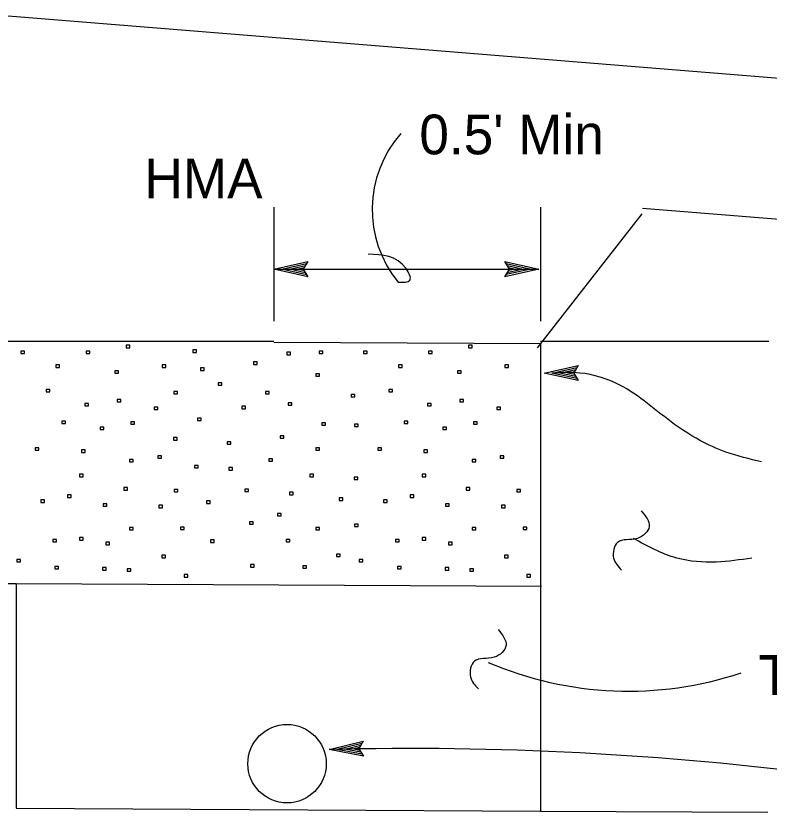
# Model space of a CAD drawing. Extents: x -894 to 866, y -476 to 714.
# Drawn here: x -182.3 to -49.7, y -322.6 to -182.5 of the extents above; entities that cross this region are included whole.
import ezdxf

# ---------------------------------------------------------------- set-up
doc = ezdxf.new("R2010")
doc.units = 0
for name, color, linetype in [('56 Stage 3 Anno', 7, 'Continuous'), ('57 Undefined', 7, 'Continuous'), ('59 Sndwall Anno', 7, 'Continuous'), ('60 Nongeo Data', 7, 'Continuous')]:
    doc.layers.add(name, color=color, linetype=linetype)

msp = doc.modelspace()

# ---------------------------------------------------------------- linework, layer by layer
at = {"layer": '56 Stage 3 Anno'}
for p, q in [((-136.9224, -216.1258), (-136.9224, -236.1781)), ((-89.9733, -216.1258), (-89.9733, -236.1781)), ((-136.9224, -227.0435), (-130.9224, -225.7136)), ((-136.9224, -227.0435), (-90.2461, -227.0435)), ((-130.9224, -228.3837), (-136.9224, -227.0435)), ((-136.9224, -227.0435), (-136.9224, -227.0435)), ((-131.1389, -228.0277), (-135.5425, -227.0443)), ((-135.5314, -227.04), (-131.157, -226.0726)), ((-134.1598, -227.0455), (-131.3346, -226.4195)), ((-131.3728, -227.6679), (-134.1598, -227.0455)), ((-132.7783, -227.0466), (-131.5692, -226.7789)), ((-131.5488, -227.3215), (-132.7783, -227.0466)), ((-130.9224, -225.7136), (-131.7224, -227.0435)), ((-131.7224, -227.0435), (-130.9224, -228.3837)), ((-130.9224, -225.7136), (-130.9224, -225.7136)), ((-95.4461, -227.0435), (-96.2461, -225.7037)), ((-96.2461, -225.7037), (-96.2461, -225.7037)), ((-96.2461, -225.7037), (-90.2461, -227.0435)), ((-90.2461, -227.0435), (-96.2461, -228.3738)), ((-96.2461, -228.3738), (-95.4461, -227.0435)), ((-96.0295, -226.0596), (-91.626, -227.0431)), ((-91.637, -227.047), (-96.0114, -228.0144)), ((-93.0091, -227.0415), (-95.8339, -227.6675)), ((-95.7957, -226.4191), (-93.0091, -227.0415)), ((-95.6197, -226.7659), (-94.3902, -227.0404)), ((-94.3902, -227.0404), (-95.5992, -227.3081)), ((-90.2461, -227.0435), (-90.2461, -227.0435)), ((-130.9224, -228.3837), (-130.9224, -228.3837)), ((-96.2461, -228.3734), (-96.2461, -228.3734)), ((-89.3189, -245.3309), (-83.3189, -244.0009)), ((-87.928, -245.3273), (-83.5536, -244.36)), ((-86.5559, -245.3328), (-83.7311, -244.7069)), ((-85.1748, -245.334), (-83.9658, -245.0663)), ((-83.3189, -244.0009), (-84.1189, -245.3309)), ((-83.3189, -244.0009), (-83.3189, -244.0009)), ((-83.3189, -246.6706), (-89.3189, -245.3309)), ((-89.3189, -245.3309), (-89.3189, -245.3309)), ((-83.5355, -246.3151), (-87.939, -245.3317)), ((-83.7693, -245.9553), (-86.5559, -245.3328)), ((-83.9453, -245.6088), (-85.1748, -245.334)), ((-84.1189, -245.3309), (-83.3189, -246.6706)), ((-83.3189, -246.6706), (-83.3189, -246.6706)), ((-127.174, -311.6146), (-121.2098, -310.1327)), ((-125.7838, -311.576), (-121.4354, -310.4981)), ((-124.4122, -311.5469), (-121.6039, -310.8492)), ((-121.2098, -310.1327), (-121.9759, -311.4827)), ((-121.2098, -310.1331), (-121.2098, -310.1331)), ((-121.1421, -312.802), (-127.174, -311.6146)), ((-127.174, -311.6146), (-127.174, -311.6146)), ((-121.3677, -312.452), (-125.7944, -311.5803)), ((-121.6106, -312.0984), (-124.4122, -311.5469)), ((-123.0311, -311.5126), (-121.8295, -311.2142)), ((-121.7952, -311.7563), (-123.0311, -311.5126)), ((-121.9759, -311.4827), (-121.1421, -312.802)), ((-121.1421, -312.802), (-121.1421, -312.802)), ((-89.9701, -322.4374), (-49.9257, -322.6236))]:
    msp.add_line(p, q, dxfattribs=at)
for centre, radius, start, end in [((-99.4211, -216.5264), 20.1824, 138.584208, 219.406511), ((-74.4903, -238.5995), 62.7348, 246.843378, 288.432053), ((-112.7212, -881.8934), 570.4619, 82.583003, 91.451772)]:
    msp.add_arc(centre, radius, start, end, dxfattribs=at)
for points in [[(-115.0153, -229.3384), (-112.9508, -228.9943), (-113.639, -226.9289), (-120.2917, -224.4041)], [(-51.038, -260.9726), (-57.3131, -259.2403), (-66.354, -254.3718), (-76.0906, -247.4175), (-83.0449, -245.3309), (-87.913, -245.3309)], [(-72.2135, -269.5757), (-70.8225, -272.3576), (-72.9091, -274.4442), (-76.3863, -275.1395), (-77.0816, -277.9214), (-75.6906, -280.0076)], [(-52.7481, -277.9139), (-59.0072, -278.6095), (-65.9619, -277.9139), (-73.6119, -274.4367)], [(-97.4229, -290.5027), (-96.032, -293.2842), (-98.1186, -295.3708), (-101.5957, -296.066), (-102.2914, -298.8479), (-100.9005, -300.9341)]]:
    msp.add_spline(points, degree=3, dxfattribs=at)
at = {"layer": '59 Sndwall Anno'}
for points in [[(-162.2952, -240.4384), (-162.9404, -240.4384), (-162.9404, -240.8687), (-162.2952, -240.8687)], [(-101.9717, -240.4384), (-102.6169, -240.4384), (-102.6169, -240.8687), (-101.9717, -240.8687)], [(-180.8215, -241.4738), (-181.4668, -241.4738), (-181.4668, -241.9041), (-180.8215, -241.9041)], [(-169.3329, -241.4738), (-169.9782, -241.4738), (-169.9782, -241.9041), (-169.3329, -241.9041)], [(-150.5125, -241.2667), (-151.1578, -241.2667), (-151.1578, -241.697), (-150.5125, -241.697)], [(-133.9527, -241.6809), (-134.598, -241.6809), (-134.598, -242.1112), (-133.9527, -242.1112)], [(-128.2602, -241.4738), (-128.9055, -241.4738), (-128.9055, -241.9041), (-128.2602, -241.9041)], [(-120.498, -241.4738), (-121.1433, -241.4738), (-121.1433, -241.9041), (-120.498, -241.9041)], [(-109.0094, -241.4738), (-109.6547, -241.4738), (-109.6547, -241.9041), (-109.0094, -241.9041)], [(-139.8239, -243.3876), (-140.4692, -243.3876), (-140.4692, -243.8179), (-139.8239, -243.8179)], [(-174.666, -243.908), (-175.3113, -243.908), (-175.3113, -244.3383), (-174.666, -244.3383)], [(-164.2656, -244.949), (-164.9109, -244.949), (-164.9109, -245.3793), (-164.2656, -245.3793)], [(-155.9452, -243.908), (-156.5904, -243.908), (-156.5904, -244.3383), (-155.9452, -244.3383)], [(-149.1846, -244.4285), (-149.8298, -244.4285), (-149.8298, -244.8588), (-149.1846, -244.8588)], [(-114.3425, -243.908), (-114.9878, -243.908), (-114.9878, -244.3383), (-114.3425, -244.3383)], [(-103.9421, -244.949), (-104.5874, -244.949), (-104.5874, -245.3793), (-103.9421, -245.3793)], [(-95.6217, -243.908), (-96.2669, -243.908), (-96.2669, -244.3383), (-95.6217, -244.3383)], [(-128.9035, -245.4691), (-129.5488, -245.4691), (-129.5488, -245.8994), (-128.9035, -245.8994)], [(-146.0645, -247.0301), (-146.7098, -247.0301), (-146.7098, -247.4604), (-146.0645, -247.4604)], [(-176.3711, -248.2053), (-177.0164, -248.2053), (-177.0164, -248.6356), (-176.3711, -248.6356)], [(-153.8649, -248.5911), (-154.5101, -248.5911), (-154.5101, -249.0214), (-153.8649, -249.0214)], [(-137.744, -248.5911), (-138.3893, -248.5911), (-138.3893, -249.0214), (-137.744, -249.0214)], [(-122.663, -249.1116), (-123.3082, -249.1116), (-123.3082, -249.5419), (-122.663, -249.5419)], [(-116.0476, -248.2053), (-116.6929, -248.2053), (-116.6929, -248.6356), (-116.0476, -248.6356)], [(-169.54, -250.6911), (-170.1853, -250.6911), (-170.1853, -251.1214), (-169.54, -251.1214)], [(-163.8475, -249.9659), (-164.4928, -249.9659), (-164.4928, -250.3962), (-163.8475, -250.3962)], [(-133.7456, -250.5872), (-134.3909, -250.5872), (-134.3909, -251.0175), (-133.7456, -251.0175)], [(-109.2165, -250.6911), (-109.8618, -250.6911), (-109.8618, -251.1214), (-109.2165, -251.1214)], [(-103.524, -249.9659), (-104.1693, -249.9659), (-104.1693, -250.3962), (-103.524, -250.3962)], [(-157.3432, -251.3123), (-157.9885, -251.3123), (-157.9885, -251.7427), (-157.3432, -251.7427)], [(-141.9043, -251.1931), (-142.5495, -251.1931), (-142.5495, -251.6234), (-141.9043, -251.6234)], [(-97.0197, -251.3123), (-97.665, -251.3123), (-97.665, -251.7427), (-97.0197, -251.7427)], [(-149.7046, -253.2745), (-150.3499, -253.2745), (-150.3499, -253.7049), (-149.7046, -253.7049)], [(-173.6258, -253.795), (-174.2711, -253.795), (-174.2711, -254.2253), (-173.6258, -254.2253)], [(-166.8656, -254.8356), (-167.5109, -254.8356), (-167.5109, -255.2659), (-166.8656, -255.2659)], [(-161.4672, -253.9013), (-162.1125, -253.9013), (-162.1125, -254.3316), (-161.4672, -254.3316)], [(-127.8464, -254.1084), (-128.4917, -254.1084), (-128.4917, -254.5387), (-127.8464, -254.5387)], [(-122.0504, -254.3155), (-122.6956, -254.3155), (-122.6956, -254.7458), (-122.0504, -254.7458)], [(-113.3023, -253.795), (-113.9476, -253.795), (-113.9476, -254.2253), (-113.3023, -254.2253)], [(-106.5421, -254.8356), (-107.1874, -254.8356), (-107.1874, -255.2659), (-106.5421, -255.2659)], [(-101.1437, -253.9013), (-101.789, -253.9013), (-101.789, -254.3316), (-101.1437, -254.3316)], [(-135.144, -256.3966), (-135.7893, -256.3966), (-135.7893, -256.8269), (-135.144, -256.8269)], [(-153.9279, -256.6974), (-154.5731, -256.6974), (-154.5731, -257.1277), (-153.9279, -257.1277)], [(-144.5043, -257.4371), (-145.1495, -257.4371), (-145.1495, -257.8675), (-144.5043, -257.8675)], [(-178.3062, -258.4781), (-178.9514, -258.4781), (-178.9514, -258.9084), (-178.3062, -258.9084)], [(-170.1609, -258.8722), (-170.8062, -258.8722), (-170.8062, -259.3025), (-170.1609, -259.3025)], [(-128.9035, -258.4781), (-129.5488, -258.4781), (-129.5488, -258.9084), (-128.9035, -258.9084)], [(-117.9827, -258.4781), (-118.6279, -258.4781), (-118.6279, -258.9084), (-117.9827, -258.9084)], [(-109.8374, -258.8722), (-110.4827, -258.8722), (-110.4827, -259.3025), (-109.8374, -259.3025)], [(-161.6652, -260.5596), (-162.3105, -260.5596), (-162.3105, -260.9899), (-161.6652, -260.9899)], [(-156.7223, -259.908), (-157.3676, -259.908), (-157.3676, -260.3383), (-156.7223, -260.3383)], [(-137.161, -260.4257), (-137.8062, -260.4257), (-137.8062, -260.856), (-137.161, -260.856)], [(-101.3417, -260.5596), (-101.987, -260.5596), (-101.987, -260.9899), (-101.3417, -260.9899)], [(-96.3988, -259.908), (-97.0441, -259.908), (-97.0441, -260.3383), (-96.3988, -260.3383)], [(-150.2247, -261.6001), (-150.87, -261.6001), (-150.87, -262.0304), (-150.2247, -262.0304)], [(-144.1991, -261.9793), (-144.8444, -261.9793), (-144.8444, -262.4096), (-144.1991, -262.4096)], [(-170.5058, -263.1611), (-171.151, -263.1611), (-171.151, -263.5915), (-170.5058, -263.5915)], [(-129.9436, -263.1611), (-130.5889, -263.1611), (-130.5889, -263.5915), (-129.9436, -263.5915)], [(-110.1823, -263.1611), (-110.8275, -263.1611), (-110.8275, -263.5915), (-110.1823, -263.5915)], [(-122.1539, -263.6363), (-122.7992, -263.6363), (-122.7992, -264.0667), (-122.1539, -264.0667)], [(-162.7093, -265.5005), (-163.3546, -265.5005), (-163.3546, -265.9308), (-162.7093, -265.9308)], [(-153.8243, -265.8111), (-154.4696, -265.8111), (-154.4696, -266.2415), (-153.8243, -266.2415)], [(-141.3842, -265.7631), (-142.0295, -265.7631), (-142.0295, -266.1934), (-141.3842, -266.1934)], [(-102.3858, -265.5005), (-103.0311, -265.5005), (-103.0311, -265.9308), (-102.3858, -265.9308)], [(-93.5008, -265.8111), (-94.1461, -265.8111), (-94.1461, -266.2415), (-93.5008, -266.2415)], [(-177.3026, -267.6753), (-177.9479, -267.6753), (-177.9479, -268.1056), (-177.3026, -268.1056)], [(-172.5861, -266.8037), (-173.2314, -266.8037), (-173.2314, -267.234), (-172.5861, -267.234)], [(-133.5385, -266.3289), (-134.1838, -266.3289), (-134.1838, -266.7592), (-133.5385, -266.7592)], [(-124.7433, -267.3241), (-125.3885, -267.3241), (-125.3885, -267.7544), (-124.7433, -267.7544)], [(-116.9791, -267.6753), (-117.6244, -267.6753), (-117.6244, -268.1056), (-116.9791, -268.1056)], [(-112.2626, -266.8037), (-112.9079, -266.8037), (-112.9079, -267.234), (-112.2626, -267.234)], [(-166.3455, -268.3647), (-166.9908, -268.3647), (-166.9908, -268.795), (-166.3455, -268.795)], [(-156.5153, -268.6072), (-157.1605, -268.6072), (-157.1605, -269.0375), (-156.5153, -269.0375)], [(-148.1448, -267.8446), (-148.7901, -267.8446), (-148.7901, -268.2749), (-148.1448, -268.2749)], [(-106.022, -268.3647), (-106.6673, -268.3647), (-106.6673, -268.795), (-106.022, -268.795)], [(-96.1917, -268.6072), (-96.837, -268.6072), (-96.837, -269.0375), (-96.1917, -269.0375)], [(-135.6086, -270.0572), (-136.2539, -270.0572), (-136.2539, -270.4875), (-135.6086, -270.4875)], [(-140.5767, -271.5068), (-141.222, -271.5068), (-141.222, -271.9371), (-140.5767, -271.9371)], [(-161.6652, -272.5277), (-162.3105, -272.5277), (-162.3105, -272.958), (-161.6652, -272.958)], [(-152.6857, -272.4391), (-153.331, -272.4391), (-153.331, -272.8694), (-152.6857, -272.8694)], [(-128.9035, -272.5277), (-129.5488, -272.5277), (-129.5488, -272.958), (-128.9035, -272.958)], [(-122.0504, -271.9214), (-122.6956, -271.9214), (-122.6956, -272.3517), (-122.0504, -272.3517)], [(-101.3417, -272.5277), (-101.987, -272.5277), (-101.987, -272.958), (-101.3417, -272.958)], [(-92.3622, -272.4391), (-93.0075, -272.4391), (-93.0075, -272.8694), (-92.3622, -272.8694)], [(-175.1861, -274.6092), (-175.8314, -274.6092), (-175.8314, -275.0395), (-175.1861, -275.0395)], [(-170.4715, -274.3032), (-171.1168, -274.3032), (-171.1168, -274.7336), (-170.4715, -274.7336)], [(-134.1039, -274.6092), (-134.7492, -274.6092), (-134.7492, -275.0395), (-134.1039, -275.0395)], [(-114.8626, -274.6092), (-115.5079, -274.6092), (-115.5079, -275.0395), (-114.8626, -275.0395)], [(-110.148, -274.3032), (-110.7933, -274.3032), (-110.7933, -274.7336), (-110.148, -274.7336)], [(-165.8255, -275.1292), (-166.4707, -275.1292), (-166.4707, -275.5595), (-165.8255, -275.5595)], [(-147.4074, -274.7174), (-148.0527, -274.7174), (-148.0527, -275.1477), (-147.4074, -275.1477)], [(-105.502, -275.1292), (-106.1472, -275.1292), (-106.1472, -275.5595), (-105.502, -275.5595)], [(-155.9979, -277.4099), (-156.6432, -277.4099), (-156.6432, -277.8402), (-155.9979, -277.8402)], [(-125.2633, -277.2107), (-125.9086, -277.2107), (-125.9086, -277.641), (-125.2633, -277.641)], [(-95.6744, -277.4099), (-96.3197, -277.4099), (-96.3197, -277.8402), (-95.6744, -277.8402)], [(-181.5459, -278.1347), (-182.1912, -278.1347), (-182.1912, -278.5651), (-181.5459, -278.5651)], [(-121.2224, -278.1347), (-121.8677, -278.1347), (-121.8677, -278.5651), (-121.2224, -278.5651)], [(-174.8184, -279.3776), (-175.4636, -279.3776), (-175.4636, -279.808), (-174.8184, -279.808)], [(-166.4353, -279.5847), (-167.0806, -279.5847), (-167.0806, -280.015), (-166.4353, -280.015)], [(-162.0881, -279.7918), (-162.7333, -279.7918), (-162.7333, -280.2221), (-162.0881, -280.2221)], [(-140.3696, -279.067), (-141.0149, -279.067), (-141.0149, -279.4973), (-140.3696, -279.4973)], [(-131.1582, -279.2741), (-131.8035, -279.2741), (-131.8035, -279.7044), (-131.1582, -279.7044)], [(-114.4949, -279.3776), (-115.1401, -279.3776), (-115.1401, -279.808), (-114.4949, -279.808)], [(-106.1118, -279.5847), (-106.7571, -279.5847), (-106.7571, -280.015), (-106.1118, -280.015)], [(-101.7646, -279.7918), (-102.4098, -279.7918), (-102.4098, -280.2221), (-101.7646, -280.2221)], [(-152.0649, -280.8276), (-152.7101, -280.8276), (-152.7101, -281.258), (-152.0649, -281.258)], [(-91.7414, -280.8276), (-92.3866, -280.8276), (-92.3866, -281.258), (-91.7414, -281.258)]]:
    msp.add_lwpolyline(points, close=True, dxfattribs=at)
at = {"layer": '60 Nongeo Data'}
for p, q in [((-183.6762, -182.4648), (-4.1282, -196.9495)), ((-72.0099, -216.3006), (-6.1183, -221.6163)), ((-72.093, -217.3317), (-90.5788, -240.9124)), ((-400.499, -239.7045), (-136.9216, -239.7045)), ((-136.9224, -239.9214), (-89.9733, -240.1399)), ((-89.9733, -239.7045), (-49.7458, -239.7045)), ((-89.9733, -240.1399), (-89.9701, -322.4374)), ((-400.499, -281.3875), (-182.2794, -282.4036)), ((-182.2794, -282.404), (-182.2794, -321.9409)), ((-182.2794, -282.404), (-89.7859, -282.8347)), ((-182.2794, -321.9409), (-89.9701, -322.4374)), ((-89.9701, -322.4374), (-49.9257, -322.6236))]:
    msp.add_line(p, q, dxfattribs=at)
msp.add_circle((-134.5913, -314.105), 6.9064, dxfattribs=at)

# ---------------------------------------------------------------- texts
at = {"layer": '57 Undefined'}
for s, p in [("0.5' Min", (-111.2925, -206.8305)), ('HMA', (-159.6971, -214.5825)), ('TREATED PERMEABLE MATERIAL', (-51.5655, -301.9945))]:
    msp.add_text(s, height=7, dxfattribs=at).set_placement(p)

doc.saveas('drawing.dxf')
